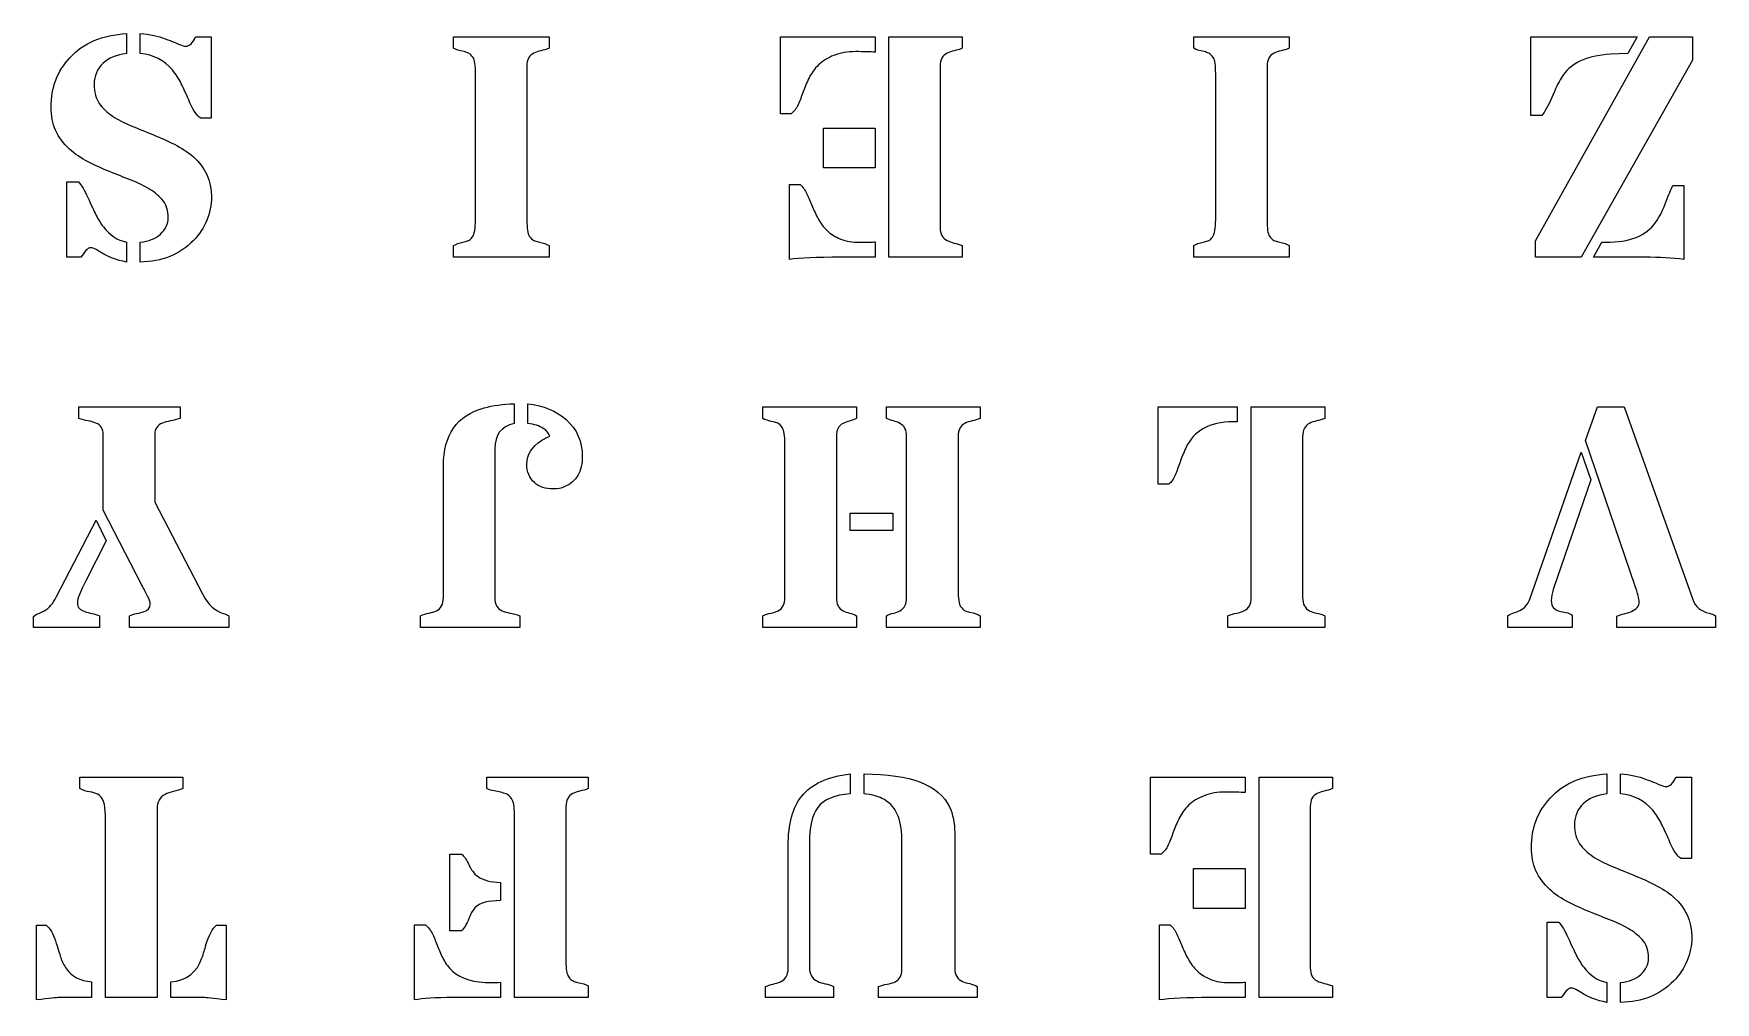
# Model space of a CAD drawing. Header units: millimetres. Extents: x -177 to 23, y -29 to 171.
# Drawn here: x -74.62 to -29.82, y 43.3 to 69.1 of the extents above; entities that cross this region are included whole.
import ezdxf

# ---------------------------------------------------------------- set-up
doc = ezdxf.new("R2010")
doc.units = ezdxf.units.MM
doc.layers.get('0').update_dxf_attribs({"linetype": 'CONTINUOUS'})

msp = doc.modelspace()

# ---------------------------------------------------------------- linework, layer by layer
for p, q in [((-72.148, 69.103), (-72.148, 68.574)), ((-71.78, 68.574), (-71.78, 69.103)), ((-70.309, 69.016), (-69.892, 69.016)), ((-69.892, 69.016), (-69.892, 66.855)), ((-63.431, 68.714), (-63.431, 69.02)), ((-63.431, 69.02), (-60.889, 69.02)), ((-60.889, 69.02), (-60.889, 68.714)), ((-54.721, 66.97), (-54.721, 69.02)), ((-54.721, 69.02), (-52.201, 69.02)), ((-52.201, 69.02), (-52.201, 68.607)), ((-51.833, 63.148), (-51.833, 69.02)), ((-51.833, 69.02), (-49.879, 69.02)), ((-49.879, 69.02), (-49.879, 68.714)), ((-43.711, 68.714), (-43.711, 69.02)), ((-43.711, 69.02), (-41.169, 69.02)), ((-41.169, 69.02), (-41.169, 68.714)), ((-34.735, 66.921), (-34.735, 69.02)), ((-34.735, 69.02), (-31.896, 69.02)), ((-31.896, 69.02), (-32.144, 68.578)), ((-32.144, 68.578), (-32.607, 68.553)), ((-61.48, 68.235), (-61.48, 64.144)), ((-50.469, 68.235), (-50.469, 63.941)), ((-41.76, 68.235), (-41.76, 64.144)), ((-62.848, 64.144), (-62.848, 68.028)), ((-43.128, 64.144), (-43.128, 68.028)), ((-69.892, 66.855), (-70.169, 66.855)), ((-54.44, 66.97), (-54.721, 66.97)), ((-34.442, 66.921), (-34.735, 66.921)), ((-73.739, 63.148), (-73.739, 65.152)), ((-73.739, 65.152), (-73.425, 65.152)), ((-54.486, 63.086), (-54.486, 65.086)), ((-54.486, 65.086), (-54.197, 65.086)), ((-30.946, 65.061), (-30.652, 65.061)), ((-30.652, 65.061), (-30.652, 63.086)), ((-72.148, 63.549), (-72.148, 63.02)), ((-71.78, 63.02), (-71.78, 63.549)), ((-63.431, 63.148), (-63.431, 63.458)), ((-60.889, 63.458), (-60.889, 63.148)), ((-52.201, 63.557), (-52.201, 63.148)), ((-49.879, 63.458), (-49.879, 63.148)), ((-43.711, 63.148), (-43.711, 63.458)), ((-41.169, 63.458), (-41.169, 63.148)), ((-33.066, 63.148), (-32.842, 63.545)), ((-32.842, 63.545), (-32.735, 63.545)), ((-73.367, 63.148), (-73.739, 63.148)), ((-60.889, 63.148), (-63.431, 63.148)), ((-52.201, 63.148), (-53.135, 63.148)), ((-49.879, 63.148), (-51.833, 63.148)), ((-41.169, 63.148), (-43.711, 63.148)), ((-31.698, 63.148), (-33.066, 63.148)), ((-73.419, 58.854), (-73.419, 59.16)), ((-73.419, 59.16), (-70.72, 59.16)), ((-70.72, 59.16), (-70.72, 58.854)), ((-61.821, 59.243), (-61.821, 58.714)), ((-61.453, 58.714), (-61.453, 59.243)), ((-55.197, 58.854), (-55.197, 59.16)), ((-55.197, 59.16), (-52.701, 59.16)), ((-52.701, 59.16), (-52.701, 58.854)), ((-51.899, 58.854), (-51.899, 59.16)), ((-51.899, 59.16), (-49.403, 59.16)), ((-49.403, 59.16), (-49.403, 58.854)), ((-44.659, 57.102), (-44.659, 59.16)), ((-44.659, 59.16), (-42.556, 59.16)), ((-42.556, 59.16), (-42.556, 58.759)), ((-42.184, 54.081), (-42.184, 59.16)), ((-42.184, 59.16), (-40.221, 59.16)), ((-40.221, 59.16), (-40.221, 58.854)), ((-33.278, 58.263), (-32.96, 59.16)), ((-32.96, 59.16), (-32.245, 59.16)), ((-32.245, 59.16), (-30.419, 54.032)), ((-72.766, 56.412), (-72.766, 58.416)), ((-71.394, 58.424), (-71.394, 56.623)), ((-53.234, 58.375), (-53.234, 54.081)), ((-51.362, 54.081), (-51.362, 58.375)), ((-49.99, 58.375), (-49.99, 54.284)), ((-40.812, 58.375), (-40.812, 54.081)), ((-31.96, 54.412), (-33.278, 58.263)), ((-62.334, 58.04), (-62.334, 54.081)), ((-54.606, 54.081), (-54.606, 58.168)), ((-34.762, 54.04), (-33.39, 57.958)), ((-33.39, 57.958), (-33.134, 57.222)), ((-63.705, 54.081), (-63.705, 57.59)), ((-44.378, 57.102), (-44.659, 57.102)), ((-33.134, 57.222), (-34.134, 54.3)), ((-71.394, 56.623), (-70.113, 54.168)), ((-74.01, 54.106), (-72.956, 56.143)), ((-72.956, 56.143), (-72.691, 55.59)), ((-71.745, 54.429), (-72.766, 56.412)), ((-72.691, 55.59), (-73.229, 54.532)), ((-74.621, 53.288), (-74.621, 53.581)), ((-72.865, 53.598), (-72.865, 53.288)), ((-72.068, 53.288), (-72.068, 53.598)), ((-69.419, 53.598), (-69.419, 53.288)), ((-64.317, 53.288), (-64.317, 53.598)), ((-61.672, 53.598), (-61.672, 53.288)), ((-55.197, 53.288), (-55.197, 53.598)), ((-52.701, 53.598), (-52.701, 53.288)), ((-51.899, 53.288), (-51.899, 53.598)), ((-49.403, 53.598), (-49.403, 53.288)), ((-42.804, 53.288), (-42.804, 53.598)), ((-40.221, 53.598), (-40.221, 53.288)), ((-35.344, 53.288), (-35.344, 53.598)), ((-33.634, 53.61), (-33.634, 53.288)), ((-32.444, 53.288), (-32.444, 53.59)), ((-29.816, 53.598), (-29.816, 53.288)), ((-72.865, 53.288), (-74.621, 53.288)), ((-69.419, 53.288), (-72.068, 53.288)), ((-61.672, 53.288), (-64.317, 53.288)), ((-52.701, 53.288), (-55.197, 53.288)), ((-49.403, 53.288), (-51.899, 53.288)), ((-40.221, 53.288), (-42.804, 53.288)), ((-33.634, 53.288), (-35.344, 53.288)), ((-29.816, 53.288), (-32.444, 53.288)), ((-73.386, 48.994), (-73.386, 49.3)), ((-73.386, 49.3), (-70.642, 49.3)), ((-70.642, 49.3), (-70.642, 48.994)), ((-62.546, 48.994), (-62.546, 49.3)), ((-62.546, 49.3), (-59.848, 49.3)), ((-59.848, 49.3), (-59.848, 48.994)), ((-52.866, 49.383), (-52.866, 48.854)), ((-52.498, 48.854), (-52.498, 49.383)), ((-44.861, 47.25), (-44.861, 49.3)), ((-44.861, 49.3), (-42.341, 49.3)), ((-42.341, 49.3), (-42.341, 48.887)), ((-41.973, 43.428), (-41.973, 49.3)), ((-41.973, 49.3), (-40.019, 49.3)), ((-40.019, 49.3), (-40.019, 48.994)), ((-32.708, 49.383), (-32.708, 48.854)), ((-32.34, 48.854), (-32.34, 49.383)), ((-30.869, 49.296), (-30.452, 49.296)), ((-30.452, 49.296), (-30.452, 47.135)), ((-71.332, 48.461), (-71.332, 43.428)), ((-60.439, 48.515), (-60.439, 44.407)), ((-40.609, 48.515), (-40.609, 44.221)), ((-72.708, 43.428), (-72.708, 48.275)), ((-61.811, 43.428), (-61.811, 48.292)), ((-53.953, 47.515), (-53.953, 44.246)), ((-51.49, 44.18), (-51.49, 47.651)), ((-50.081, 47.821), (-50.081, 44.205)), ((-63.53, 45.205), (-63.53, 47.25)), ((-63.53, 47.25), (-63.224, 47.25)), ((-54.519, 44.205), (-54.519, 47.465)), ((-44.58, 47.25), (-44.861, 47.25)), ((-30.452, 47.135), (-30.729, 47.135)), ((-62.179, 46.49), (-62.179, 46.015)), ((-62.179, 46.015), (-62.398, 45.998)), ((-74.547, 43.366), (-74.547, 45.358)), ((-74.547, 45.358), (-74.291, 45.358)), ((-69.749, 45.358), (-69.493, 45.358)), ((-69.493, 45.358), (-69.493, 43.366)), ((-64.472, 43.366), (-64.472, 45.366)), ((-64.472, 45.366), (-64.183, 45.366)), ((-44.626, 43.366), (-44.626, 45.366)), ((-44.626, 45.366), (-44.337, 45.366)), ((-34.299, 43.428), (-34.299, 45.432)), ((-34.299, 45.432), (-33.985, 45.432)), ((-63.224, 45.205), (-63.53, 45.205)), ((-73.076, 43.845), (-73.076, 43.428)), ((-70.964, 43.428), (-70.964, 43.845)), ((-62.179, 43.837), (-62.179, 43.428)), ((-59.848, 43.738), (-59.848, 43.428)), ((-55.118, 43.428), (-55.118, 43.721)), ((-53.308, 43.721), (-53.308, 43.428)), ((-52.11, 43.428), (-52.11, 43.721)), ((-49.482, 43.721), (-49.482, 43.428)), ((-42.341, 43.837), (-42.341, 43.428)), ((-40.019, 43.738), (-40.019, 43.428)), ((-32.708, 43.829), (-32.708, 43.3)), ((-32.34, 43.3), (-32.34, 43.829)), ((-73.076, 43.428), (-73.956, 43.428)), ((-71.332, 43.428), (-72.708, 43.428)), ((-70.084, 43.428), (-70.964, 43.428)), ((-62.179, 43.428), (-63.447, 43.428)), ((-59.848, 43.428), (-61.811, 43.428)), ((-53.308, 43.428), (-55.118, 43.428)), ((-49.482, 43.428), (-52.11, 43.428)), ((-42.341, 43.428), (-43.275, 43.428)), ((-40.019, 43.428), (-41.973, 43.428)), ((-33.927, 43.428), (-34.299, 43.428))]:
    msp.add_line(p, q)
for points in [[(-34.607, 63.586), (-31.566, 69.02), (-30.425, 69.02), (-30.425, 68.4), (-33.392, 63.148), (-34.607, 63.148)], [(-53.577, 66.582), (-52.201, 66.582), (-52.201, 65.524), (-53.577, 65.524)], [(-52.866, 55.867), (-52.866, 56.334), (-51.73, 56.334), (-51.73, 55.867)], [(-43.717, 46.862), (-42.341, 46.862), (-42.341, 45.804), (-43.717, 45.804)]]:
    msp.add_lwpolyline(points, close=True)
for centre, radius, start, end in [((-60.383, 44.477), 2.842, 154.6751, 158.2203), ((-47.731, 37.772), 23.392, 162.4843, 163.3103)]:
    msp.add_arc(centre, radius, start, end)
for points in [[(-73.66, 68.458), (-73.294, 68.857), (-72.79, 69.072), (-72.148, 69.103)], [(-70.565, 68.768), (-70.464, 68.768), (-70.378, 68.851), (-70.309, 69.016)], [(-70.925, 68.136), (-71.143, 68.395), (-71.428, 68.541), (-71.78, 68.574)], [(-63.154, 68.623), (-63.286, 68.651), (-63.378, 68.681), (-63.431, 68.714)], [(-61.294, 68.582), (-61.418, 68.521), (-61.48, 68.406), (-61.48, 68.235)], [(-50.283, 68.582), (-50.407, 68.521), (-50.469, 68.406), (-50.469, 68.235)], [(-43.434, 68.623), (-43.566, 68.651), (-43.658, 68.681), (-43.711, 68.714)], [(-41.574, 68.582), (-41.698, 68.521), (-41.76, 68.406), (-41.76, 68.235)], [(-32.607, 68.553), (-33.26, 68.517), (-33.699, 68.307), (-33.925, 67.921)], [(-62.935, 63.681), (-62.877, 63.764), (-62.848, 63.918), (-62.848, 64.144)], [(-43.215, 63.681), (-43.157, 63.764), (-43.128, 63.918), (-43.128, 64.144)], [(-32.735, 63.545), (-32.099, 63.545), (-31.656, 63.721), (-31.409, 64.074)], [(-72.764, 63.954), (-72.596, 63.733), (-72.391, 63.599), (-72.148, 63.549)], [(-50.469, 63.941), (-50.469, 63.768), (-50.407, 63.651), (-50.283, 63.59)], [(-72.148, 63.02), (-72.407, 63.061), (-72.677, 63.172), (-72.958, 63.351)], [(-70.371, 63.586), (-70.735, 63.214), (-71.205, 63.026), (-71.78, 63.02)], [(-53.135, 63.148), (-53.755, 63.148), (-54.205, 63.127), (-54.486, 63.086)], [(-30.652, 63.086), (-30.961, 63.127), (-31.309, 63.148), (-31.698, 63.148)], [(-62.619, 59.135), (-62.385, 59.199), (-62.119, 59.234), (-61.821, 59.243)], [(-61.453, 59.243), (-61.035, 59.196), (-60.694, 59.055), (-60.433, 58.821)], [(-72.766, 58.416), (-72.766, 58.576), (-72.831, 58.681), (-72.96, 58.73)], [(-71.191, 58.73), (-71.326, 58.678), (-71.394, 58.576), (-71.394, 58.424)], [(-63.705, 57.59), (-63.705, 58.419), (-63.343, 58.934), (-62.619, 59.135)], [(-61.821, 58.714), (-62.163, 58.645), (-62.334, 58.42), (-62.334, 58.04)], [(-54.916, 58.763), (-55.042, 58.788), (-55.136, 58.818), (-55.197, 58.854)], [(-53.056, 58.722), (-53.175, 58.661), (-53.234, 58.546), (-53.234, 58.375)], [(-51.362, 58.375), (-51.362, 58.543), (-51.421, 58.659), (-51.54, 58.722)], [(-40.626, 58.722), (-40.75, 58.661), (-40.812, 58.546), (-40.812, 58.375)], [(-61.081, 58.272), (-61.007, 58.318), (-60.937, 58.354), (-60.871, 58.379)], [(-74.34, 53.73), (-74.211, 53.802), (-74.101, 53.927), (-74.01, 54.106)], [(-70.113, 54.168), (-69.967, 53.887), (-69.784, 53.718), (-69.563, 53.66)], [(-63.891, 53.73), (-63.767, 53.788), (-63.705, 53.905), (-63.705, 54.081)], [(-62.334, 54.081), (-62.334, 53.905), (-62.269, 53.788), (-62.139, 53.73)], [(-54.788, 53.73), (-54.666, 53.791), (-54.606, 53.908), (-54.606, 54.081)], [(-53.234, 54.081), (-53.234, 53.908), (-53.175, 53.791), (-53.056, 53.73)], [(-51.54, 53.73), (-51.421, 53.794), (-51.362, 53.911), (-51.362, 54.081)], [(-42.374, 53.73), (-42.247, 53.791), (-42.184, 53.908), (-42.184, 54.081)], [(-40.812, 54.081), (-40.812, 53.908), (-40.75, 53.791), (-40.626, 53.73)], [(-35.026, 53.739), (-34.894, 53.805), (-34.806, 53.905), (-34.762, 54.04)], [(-30.419, 54.032), (-30.35, 53.839), (-30.204, 53.716), (-29.981, 53.664)], [(-69.563, 53.66), (-69.511, 53.646), (-69.463, 53.626), (-69.419, 53.598)], [(-49.684, 53.697), (-49.547, 53.664), (-49.453, 53.631), (-49.403, 53.598)], [(-29.981, 53.664), (-29.923, 53.65), (-29.868, 53.628), (-29.816, 53.598)], [(-54.155, 48.796), (-53.896, 49.118), (-53.467, 49.314), (-52.866, 49.383)], [(-52.498, 49.383), (-51.256, 49.383), (-50.497, 49.091), (-50.221, 48.507)], [(-34.22, 48.738), (-33.854, 49.137), (-33.35, 49.352), (-32.708, 49.383)], [(-31.125, 49.048), (-31.024, 49.048), (-30.938, 49.131), (-30.869, 49.296)], [(-72.708, 48.275), (-72.708, 48.584), (-72.777, 48.774), (-72.915, 48.845)], [(-60.253, 48.862), (-60.377, 48.801), (-60.439, 48.686), (-60.439, 48.515)], [(-52.866, 48.854), (-53.279, 48.826), (-53.567, 48.705), (-53.73, 48.49)], [(-52.019, 48.734), (-52.148, 48.797), (-52.308, 48.837), (-52.498, 48.854)], [(-40.423, 48.862), (-40.547, 48.801), (-40.609, 48.686), (-40.609, 48.515)], [(-31.485, 48.416), (-31.703, 48.675), (-31.988, 48.821), (-32.34, 48.854)], [(-71.121, 48.837), (-71.262, 48.76), (-71.332, 48.635), (-71.332, 48.461)], [(-54.519, 47.465), (-54.519, 48.049), (-54.398, 48.493), (-54.155, 48.796)], [(-53.73, 48.49), (-53.879, 48.292), (-53.953, 47.967), (-53.953, 47.515)], [(-51.49, 47.651), (-51.49, 48.199), (-51.666, 48.56), (-52.019, 48.734)], [(-50.221, 48.507), (-50.128, 48.311), (-50.081, 48.082), (-50.081, 47.821)], [(-62.782, 46.651), (-62.65, 46.558), (-62.449, 46.504), (-62.179, 46.49)], [(-62.398, 45.998), (-62.681, 45.979), (-62.866, 45.877), (-62.951, 45.693)], [(-70.039, 44.812), (-69.953, 45.088), (-69.857, 45.27), (-69.749, 45.358)], [(-63.022, 45.531), (-63.085, 45.383), (-63.152, 45.274), (-63.224, 45.205)], [(-70.964, 43.845), (-70.537, 43.887), (-70.262, 44.102), (-70.138, 44.49)], [(-73.749, 44.193), (-73.609, 43.991), (-73.384, 43.876), (-73.076, 43.845)], [(-54.726, 43.845), (-54.588, 43.909), (-54.519, 44.029), (-54.519, 44.205)], [(-53.953, 44.246), (-53.953, 44.053), (-53.881, 43.925), (-53.738, 43.862)], [(-51.684, 43.841), (-51.555, 43.896), (-51.49, 44.009), (-51.49, 44.18)], [(-50.081, 44.205), (-50.081, 44.031), (-50.012, 43.916), (-49.874, 43.858)], [(-40.609, 44.221), (-40.609, 44.048), (-40.547, 43.931), (-40.423, 43.87)], [(-33.324, 44.234), (-33.156, 44.013), (-32.951, 43.879), (-32.708, 43.829)], [(-60.129, 43.833), (-60.002, 43.808), (-59.909, 43.777), (-59.848, 43.738)], [(-32.708, 43.3), (-32.967, 43.341), (-33.237, 43.452), (-33.518, 43.631)], [(-30.931, 43.866), (-31.295, 43.494), (-31.765, 43.306), (-32.34, 43.3)], [(-73.956, 43.428), (-73.995, 43.428), (-74.191, 43.407), (-74.547, 43.366)], [(-69.493, 43.366), (-69.849, 43.407), (-70.045, 43.428), (-70.084, 43.428)], [(-63.447, 43.428), (-63.916, 43.428), (-64.257, 43.407), (-64.472, 43.366)], [(-43.275, 43.428), (-43.895, 43.428), (-44.345, 43.407), (-44.626, 43.366)]]:
    msp.add_open_spline(points, degree=3)
for points, knots in [([(-71.78, 69.103), (-71.524, 69.086), (-71.302, 69.041), (-71.115, 68.968), (-70.928, 68.895), (-70.8, 68.844), (-70.731, 68.813), (-70.662, 68.783), (-70.607, 68.768), (-70.565, 68.768)], [0, 0, 0, 0, 1, 1, 1, 2, 2, 2, 3, 3, 3, 3]), ([(-72.148, 68.574), (-72.415, 68.543), (-72.625, 68.455), (-72.931, 68.16), (-73.008, 67.977), (-73.008, 67.542), (-72.963, 67.37), (-72.784, 67.116), (-72.666, 67.005), (-72.374, 66.812), (-72.207, 66.725), (-71.833, 66.571), (-71.641, 66.492), (-71.25, 66.333), (-71.059, 66.247), (-70.684, 66.062), (-70.517, 65.953), (-70.371, 65.826)], [0, 0, 0, 0, 1, 1, 2, 2, 3, 3, 4, 4, 5, 5, 6, 6, 7, 7, 8, 8, 8, 8]), ([(-62.848, 68.028), (-62.848, 68.257), (-62.869, 68.402), (-62.912, 68.464), (-62.955, 68.526), (-62.995, 68.565), (-63.032, 68.582), (-63.069, 68.599), (-63.11, 68.612), (-63.154, 68.623)], [0, 0, 0, 0, 1, 1, 1, 2, 2, 2, 3, 3, 3, 3]), ([(-60.889, 68.714), (-60.964, 68.684), (-61.036, 68.661), (-61.177, 68.631), (-61.239, 68.61), (-61.294, 68.582)], [0, 0, 0, 0, 1, 1, 2, 2, 2, 2]), ([(-52.201, 68.607), (-52.339, 68.618), (-52.513, 68.623), (-52.726, 68.623), (-52.938, 68.623), (-53.129, 68.59), (-53.298, 68.524), (-53.467, 68.458), (-53.605, 68.373), (-53.711, 68.27), (-53.817, 68.167), (-53.901, 68.052), (-53.961, 67.925), (-54.022, 67.798), (-54.074, 67.674), (-54.118, 67.551), (-54.162, 67.428), (-54.207, 67.315), (-54.252, 67.212), (-54.298, 67.109), (-54.361, 67.028), (-54.44, 66.97)], [0, 0, 0, 0, 1, 1, 1, 2, 2, 2, 3, 3, 3, 4, 4, 4, 5, 5, 5, 6, 6, 6, 7, 7, 7, 7]), ([(-49.879, 68.714), (-49.953, 68.684), (-50.025, 68.661), (-50.166, 68.631), (-50.228, 68.61), (-50.283, 68.582)], [0, 0, 0, 0, 1, 1, 2, 2, 2, 2]), ([(-43.128, 68.028), (-43.128, 68.257), (-43.149, 68.402), (-43.192, 68.464), (-43.235, 68.526), (-43.275, 68.565), (-43.312, 68.582), (-43.349, 68.599), (-43.39, 68.612), (-43.434, 68.623)], [0, 0, 0, 0, 1, 1, 1, 2, 2, 2, 3, 3, 3, 3]), ([(-41.169, 68.714), (-41.244, 68.684), (-41.316, 68.661), (-41.457, 68.631), (-41.519, 68.61), (-41.574, 68.582)], [0, 0, 0, 0, 1, 1, 2, 2, 2, 2]), ([(-73.669, 66.028), (-73.994, 66.323), (-74.156, 66.694), (-74.156, 67.14), (-74.156, 67.663), (-73.991, 68.103), (-73.66, 68.458)], [8, 8, 8, 8, 9, 9, 9, 10, 10, 10, 10]), ([(-70.169, 66.855), (-70.271, 66.918), (-70.366, 67.054), (-70.545, 67.47), (-70.623, 67.639), (-70.752, 67.901), (-70.831, 68.023), (-70.925, 68.136)], [0, 0, 0, 0, 1, 1, 2, 2, 3, 3, 3, 3]), ([(-33.925, 67.921), (-33.994, 67.8), (-34.077, 67.627), (-34.273, 67.178), (-34.362, 67.017), (-34.442, 66.921)], [1, 1, 1, 1, 2, 2, 3, 3, 3, 3]), ([(-71.78, 63.549), (-71.557, 63.571), (-71.377, 63.643), (-71.105, 63.885), (-71.037, 64.034), (-71.037, 64.386), (-71.081, 64.532), (-71.26, 64.764), (-71.378, 64.866), (-71.67, 65.045), (-71.837, 65.127), (-72.211, 65.273), (-72.402, 65.349), (-72.791, 65.506), (-72.981, 65.592), (-73.356, 65.782), (-73.523, 65.896), (-73.669, 66.028)], [0, 0, 0, 0, 1, 1, 2, 2, 3, 3, 4, 4, 5, 5, 6, 6, 7, 7, 8, 8, 8, 8]), ([(-70.371, 65.826), (-70.046, 65.545), (-69.884, 65.188), (-69.884, 64.756), (-69.884, 64.312), (-70.046, 63.922), (-70.371, 63.586)], [8, 8, 8, 8, 9, 9, 9, 10, 10, 10, 10]), ([(-73.425, 65.152), (-73.348, 65.07), (-73.265, 64.931), (-73.089, 64.543), (-73.017, 64.388), (-72.904, 64.16), (-72.838, 64.053), (-72.764, 63.954)], [0, 0, 0, 0, 1, 1, 2, 2, 3, 3, 3, 3]), ([(-54.197, 65.086), (-54.128, 65.02), (-54.07, 64.936), (-54.023, 64.834), (-53.976, 64.732), (-53.929, 64.624), (-53.881, 64.51), (-53.832, 64.395), (-53.778, 64.281), (-53.717, 64.167), (-53.657, 64.052), (-53.578, 63.949), (-53.482, 63.857), (-53.385, 63.764), (-53.265, 63.689), (-53.12, 63.632), (-52.976, 63.574), (-52.807, 63.545), (-52.614, 63.545), (-52.421, 63.545), (-52.283, 63.549), (-52.201, 63.557)], [0, 0, 0, 0, 1, 1, 1, 2, 2, 2, 3, 3, 3, 4, 4, 4, 5, 5, 5, 6, 6, 6, 7, 7, 7, 7]), ([(-31.409, 64.074), (-31.296, 64.236), (-31.203, 64.416), (-31.06, 64.81), (-30.998, 64.959), (-30.946, 65.061)], [1, 1, 1, 1, 2, 2, 3, 3, 3, 3]), ([(-61.48, 64.144), (-61.48, 63.918), (-61.459, 63.774), (-61.416, 63.712), (-61.373, 63.65), (-61.334, 63.611), (-61.296, 63.594), (-61.259, 63.578), (-61.219, 63.564), (-61.174, 63.553), (-61.13, 63.542), (-61.084, 63.531), (-61.036, 63.52), (-60.988, 63.509), (-60.939, 63.488), (-60.889, 63.458)], [0, 0, 0, 0, 1, 1, 1, 2, 2, 2, 3, 3, 3, 4, 4, 4, 5, 5, 5, 5]), ([(-41.76, 64.144), (-41.76, 63.918), (-41.739, 63.774), (-41.696, 63.712), (-41.653, 63.65), (-41.614, 63.611), (-41.576, 63.594), (-41.539, 63.578), (-41.499, 63.564), (-41.454, 63.553), (-41.41, 63.542), (-41.364, 63.531), (-41.316, 63.52), (-41.268, 63.509), (-41.219, 63.488), (-41.169, 63.458)], [0, 0, 0, 0, 1, 1, 1, 2, 2, 2, 3, 3, 3, 4, 4, 4, 5, 5, 5, 5]), ([(-63.431, 63.458), (-63.381, 63.488), (-63.333, 63.509), (-63.286, 63.52), (-63.239, 63.531), (-63.194, 63.542), (-63.15, 63.553), (-63.106, 63.564), (-63.066, 63.578), (-63.03, 63.594), (-62.994, 63.611), (-62.962, 63.64), (-62.935, 63.681)], [0, 0, 0, 0, 1, 1, 1, 2, 2, 2, 3, 3, 3, 4, 4, 4, 4]), ([(-43.711, 63.458), (-43.661, 63.488), (-43.613, 63.509), (-43.566, 63.52), (-43.519, 63.531), (-43.474, 63.542), (-43.43, 63.553), (-43.386, 63.564), (-43.346, 63.578), (-43.31, 63.594), (-43.274, 63.611), (-43.242, 63.64), (-43.215, 63.681)], [0, 0, 0, 0, 1, 1, 1, 2, 2, 2, 3, 3, 3, 4, 4, 4, 4]), ([(-72.958, 63.351), (-73.008, 63.384), (-73.055, 63.4), (-73.101, 63.4), (-73.146, 63.4), (-73.189, 63.375), (-73.231, 63.324), (-73.272, 63.273), (-73.318, 63.214), (-73.367, 63.148)], [0, 0, 0, 0, 1, 1, 1, 2, 2, 2, 3, 3, 3, 3]), ([(-50.283, 63.59), (-50.228, 63.563), (-50.166, 63.541), (-50.025, 63.511), (-49.953, 63.488), (-49.879, 63.458)], [1, 1, 1, 1, 2, 2, 3, 3, 3, 3]), ([(-72.96, 58.73), (-73.021, 58.755), (-73.09, 58.774), (-73.169, 58.788), (-73.247, 58.802), (-73.331, 58.824), (-73.419, 58.854)], [0, 0, 0, 0, 1, 1, 1, 2, 2, 2, 2]), ([(-70.72, 58.854), (-70.809, 58.824), (-70.893, 58.801), (-70.975, 58.786), (-71.056, 58.771), (-71.128, 58.752), (-71.191, 58.73)], [0, 0, 0, 0, 1, 1, 1, 2, 2, 2, 2]), ([(-60.871, 58.379), (-60.887, 58.451), (-60.946, 58.52), (-61.046, 58.588), (-61.147, 58.655), (-61.283, 58.697), (-61.453, 58.714)], [0, 0, 0, 0, 1, 1, 1, 2, 2, 2, 2]), ([(-60.433, 58.821), (-60.146, 58.568), (-60.003, 58.24), (-60.003, 57.435), (-60.157, 57.168), (-60.466, 57.036), (-60.562, 56.995), (-60.664, 56.974), (-60.879, 56.974), (-60.975, 56.989), (-61.143, 57.046), (-61.216, 57.088), (-61.28, 57.143)], [1, 1, 1, 1, 2, 2, 3, 3, 3, 4, 4, 5, 5, 6, 6, 6, 6]), ([(-54.606, 58.168), (-54.606, 58.397), (-54.628, 58.543), (-54.716, 58.67), (-54.757, 58.71), (-54.831, 58.743), (-54.872, 58.755), (-54.916, 58.763)], [0, 0, 0, 0, 1, 1, 2, 2, 3, 3, 3, 3]), ([(-52.701, 58.854), (-52.759, 58.824), (-52.819, 58.8), (-52.883, 58.784), (-52.946, 58.767), (-53.004, 58.747), (-53.056, 58.722)], [0, 0, 0, 0, 1, 1, 1, 2, 2, 2, 2]), ([(-51.54, 58.722), (-51.592, 58.75), (-51.65, 58.771), (-51.777, 58.801), (-51.839, 58.824), (-51.899, 58.854)], [1, 1, 1, 1, 2, 2, 3, 3, 3, 3]), ([(-49.403, 58.854), (-49.478, 58.824), (-49.55, 58.801), (-49.62, 58.786), (-49.69, 58.771), (-49.753, 58.75), (-49.808, 58.722), (-49.929, 58.661), (-49.99, 58.546), (-49.99, 58.375)], [0, 0, 0, 0, 1, 1, 1, 2, 2, 2, 3, 3, 3, 3]), ([(-42.556, 58.759), (-42.572, 58.762), (-42.59, 58.763), (-42.629, 58.763), (-42.648, 58.763), (-42.667, 58.763), (-43.29, 58.763), (-43.71, 58.529), (-43.928, 58.061)], [0, 0, 0, 0, 1, 1, 2, 2, 2, 3, 3, 3, 3]), ([(-40.221, 58.854), (-40.295, 58.824), (-40.368, 58.801), (-40.508, 58.771), (-40.571, 58.75), (-40.626, 58.722)], [0, 0, 0, 0, 1, 1, 2, 2, 2, 2]), ([(-61.28, 57.143), (-61.415, 57.262), (-61.482, 57.427), (-61.482, 57.639), (-61.482, 57.887), (-61.349, 58.098), (-61.081, 58.272)], [6, 6, 6, 6, 7, 7, 7, 8, 8, 8, 8]), ([(-43.928, 58.061), (-43.985, 57.934), (-44.036, 57.809), (-44.121, 57.564), (-44.164, 57.451), (-44.249, 57.241), (-44.306, 57.16), (-44.378, 57.102)], [3, 3, 3, 3, 4, 4, 5, 5, 6, 6, 6, 6]), ([(-73.229, 54.532), (-73.38, 54.234), (-73.456, 54.044), (-73.456, 53.962), (-73.456, 53.879), (-73.437, 53.821), (-73.4, 53.788), (-73.363, 53.755), (-73.315, 53.729), (-73.258, 53.71), (-73.2, 53.69), (-73.136, 53.673), (-73.068, 53.658), (-72.999, 53.643), (-72.931, 53.623), (-72.865, 53.598)], [0, 0, 0, 0, 1, 1, 1, 2, 2, 2, 3, 3, 3, 4, 4, 4, 5, 5, 5, 5]), ([(-71.696, 53.705), (-71.574, 53.744), (-71.514, 53.81), (-71.514, 53.904), (-71.514, 53.962), (-71.537, 54.035), (-71.584, 54.123), (-71.631, 54.211), (-71.685, 54.313), (-71.745, 54.429)], [0, 0, 0, 0, 1, 1, 1, 2, 2, 2, 3, 3, 3, 3]), ([(-49.99, 54.284), (-49.99, 54.055), (-49.969, 53.91), (-49.926, 53.848), (-49.883, 53.786), (-49.843, 53.747), (-49.806, 53.732), (-49.769, 53.717), (-49.728, 53.705), (-49.684, 53.697)], [0, 0, 0, 0, 1, 1, 1, 2, 2, 2, 3, 3, 3, 3]), ([(-34.134, 54.3), (-34.17, 54.193), (-34.187, 54.094), (-34.187, 54.003), (-34.187, 53.912), (-34.167, 53.847), (-34.125, 53.807), (-34.084, 53.767), (-34.035, 53.739), (-33.977, 53.724), (-33.919, 53.709), (-33.858, 53.697), (-33.795, 53.687), (-33.732, 53.677), (-33.678, 53.652), (-33.634, 53.61)], [0, 0, 0, 0, 1, 1, 1, 2, 2, 2, 3, 3, 3, 4, 4, 4, 5, 5, 5, 5]), ([(-32.051, 53.714), (-31.913, 53.769), (-31.844, 53.856), (-31.844, 53.974), (-31.844, 54.043), (-31.883, 54.189), (-31.96, 54.412)], [2, 2, 2, 2, 3, 3, 3, 4, 4, 4, 4]), ([(-74.621, 53.581), (-74.577, 53.617), (-74.532, 53.643), (-74.485, 53.66), (-74.438, 53.677), (-74.39, 53.7), (-74.34, 53.73)], [0, 0, 0, 0, 1, 1, 1, 2, 2, 2, 2]), ([(-72.068, 53.598), (-72.007, 53.623), (-71.944, 53.642), (-71.877, 53.656), (-71.811, 53.67), (-71.751, 53.686), (-71.696, 53.705)], [0, 0, 0, 0, 1, 1, 1, 2, 2, 2, 2]), ([(-64.317, 53.598), (-64.237, 53.628), (-64.16, 53.652), (-64.011, 53.685), (-63.947, 53.705), (-63.891, 53.73)], [0, 0, 0, 0, 1, 1, 2, 2, 2, 2]), ([(-62.139, 53.73), (-62.081, 53.705), (-62.012, 53.685), (-61.931, 53.668), (-61.849, 53.652), (-61.763, 53.628), (-61.672, 53.598)], [0, 0, 0, 0, 1, 1, 1, 2, 2, 2, 2]), ([(-55.197, 53.598), (-55.122, 53.628), (-55.05, 53.651), (-54.98, 53.666), (-54.91, 53.681), (-54.845, 53.703), (-54.788, 53.73)], [0, 0, 0, 0, 1, 1, 1, 2, 2, 2, 2]), ([(-53.056, 53.73), (-53.004, 53.705), (-52.946, 53.685), (-52.883, 53.668), (-52.819, 53.652), (-52.759, 53.628), (-52.701, 53.598)], [0, 0, 0, 0, 1, 1, 1, 2, 2, 2, 2]), ([(-51.899, 53.598), (-51.839, 53.628), (-51.777, 53.651), (-51.65, 53.681), (-51.592, 53.703), (-51.54, 53.73)], [0, 0, 0, 0, 1, 1, 2, 2, 2, 2]), ([(-42.804, 53.598), (-42.721, 53.628), (-42.642, 53.651), (-42.568, 53.666), (-42.494, 53.681), (-42.429, 53.703), (-42.374, 53.73)], [0, 0, 0, 0, 1, 1, 1, 2, 2, 2, 2]), ([(-40.626, 53.73), (-40.571, 53.703), (-40.508, 53.681), (-40.368, 53.651), (-40.295, 53.628), (-40.221, 53.598)], [1, 1, 1, 1, 2, 2, 3, 3, 3, 3]), ([(-35.344, 53.598), (-35.298, 53.631), (-35.247, 53.657), (-35.192, 53.674), (-35.136, 53.692), (-35.081, 53.714), (-35.026, 53.739)], [0, 0, 0, 0, 1, 1, 1, 2, 2, 2, 2]), ([(-32.444, 53.59), (-32.38, 53.615), (-32.314, 53.635), (-32.176, 53.668), (-32.112, 53.689), (-32.051, 53.714)], [0, 0, 0, 0, 1, 1, 2, 2, 2, 2]), ([(-32.34, 49.383), (-32.084, 49.366), (-31.862, 49.321), (-31.675, 49.248), (-31.488, 49.175), (-31.36, 49.124), (-31.291, 49.093), (-31.222, 49.063), (-31.167, 49.048), (-31.125, 49.048)], [0, 0, 0, 0, 1, 1, 1, 2, 2, 2, 3, 3, 3, 3]), ([(-72.915, 48.845), (-72.978, 48.876), (-73.05, 48.896), (-73.132, 48.907), (-73.213, 48.918), (-73.298, 48.947), (-73.386, 48.994)], [0, 0, 0, 0, 1, 1, 1, 2, 2, 2, 2]), ([(-70.642, 48.994), (-70.73, 48.964), (-70.815, 48.938), (-70.898, 48.918), (-70.981, 48.897), (-71.055, 48.87), (-71.121, 48.837)], [0, 0, 0, 0, 1, 1, 1, 2, 2, 2, 2]), ([(-61.811, 48.292), (-61.811, 48.515), (-61.836, 48.66), (-61.887, 48.726), (-61.938, 48.792), (-61.986, 48.834), (-62.032, 48.852), (-62.077, 48.87), (-62.127, 48.884), (-62.181, 48.895), (-62.234, 48.906), (-62.292, 48.918), (-62.354, 48.93), (-62.416, 48.943), (-62.48, 48.964), (-62.546, 48.994)], [0, 0, 0, 0, 1, 1, 1, 2, 2, 2, 3, 3, 3, 4, 4, 4, 5, 5, 5, 5]), ([(-59.848, 48.994), (-59.922, 48.964), (-59.995, 48.941), (-60.135, 48.911), (-60.198, 48.89), (-60.253, 48.862)], [0, 0, 0, 0, 1, 1, 2, 2, 2, 2]), ([(-42.341, 48.887), (-42.479, 48.898), (-42.653, 48.903), (-42.866, 48.903), (-43.078, 48.903), (-43.269, 48.87), (-43.438, 48.804), (-43.607, 48.738), (-43.745, 48.653), (-43.851, 48.55), (-43.957, 48.447), (-44.041, 48.332), (-44.101, 48.205), (-44.162, 48.078), (-44.214, 47.954), (-44.258, 47.831), (-44.302, 47.708), (-44.347, 47.595), (-44.392, 47.492), (-44.438, 47.389), (-44.501, 47.308), (-44.58, 47.25)], [0, 0, 0, 0, 1, 1, 1, 2, 2, 2, 3, 3, 3, 4, 4, 4, 5, 5, 5, 6, 6, 6, 7, 7, 7, 7]), ([(-40.019, 48.994), (-40.093, 48.964), (-40.165, 48.941), (-40.306, 48.911), (-40.368, 48.89), (-40.423, 48.862)], [0, 0, 0, 0, 1, 1, 2, 2, 2, 2]), ([(-32.708, 48.854), (-32.975, 48.823), (-33.185, 48.735), (-33.491, 48.44), (-33.568, 48.257), (-33.568, 47.822), (-33.523, 47.65), (-33.344, 47.396), (-33.226, 47.285), (-32.934, 47.092), (-32.767, 47.005), (-32.393, 46.851), (-32.201, 46.772), (-31.81, 46.613), (-31.619, 46.527), (-31.244, 46.342), (-31.077, 46.233), (-30.931, 46.106)], [0, 0, 0, 0, 1, 1, 2, 2, 3, 3, 4, 4, 5, 5, 6, 6, 7, 7, 8, 8, 8, 8]), ([(-34.229, 46.308), (-34.554, 46.603), (-34.716, 46.974), (-34.716, 47.42), (-34.716, 47.943), (-34.551, 48.383), (-34.22, 48.738)], [8, 8, 8, 8, 9, 9, 9, 10, 10, 10, 10]), ([(-30.729, 47.135), (-30.831, 47.198), (-30.926, 47.334), (-31.105, 47.75), (-31.183, 47.919), (-31.312, 48.181), (-31.391, 48.303), (-31.485, 48.416)], [0, 0, 0, 0, 1, 1, 2, 2, 3, 3, 3, 3]), ([(-63.224, 47.25), (-63.155, 47.193), (-63.097, 47.114), (-63.048, 47.015), (-63, 46.916), (-62.959, 46.841), (-62.924, 46.79), (-62.89, 46.739), (-62.843, 46.693), (-62.782, 46.651)], [0, 0, 0, 0, 1, 1, 1, 2, 2, 2, 3, 3, 3, 3]), ([(-32.34, 43.829), (-32.117, 43.851), (-31.937, 43.923), (-31.665, 44.165), (-31.597, 44.314), (-31.597, 44.666), (-31.641, 44.812), (-31.82, 45.044), (-31.938, 45.146), (-32.23, 45.325), (-32.397, 45.407), (-32.771, 45.553), (-32.962, 45.629), (-33.351, 45.786), (-33.541, 45.872), (-33.916, 46.062), (-34.083, 46.176), (-34.229, 46.308)], [0, 0, 0, 0, 1, 1, 2, 2, 3, 3, 4, 4, 5, 5, 6, 6, 7, 7, 8, 8, 8, 8]), ([(-30.931, 46.106), (-30.606, 45.825), (-30.444, 45.468), (-30.444, 45.036), (-30.444, 44.592), (-30.606, 44.202), (-30.931, 43.866)], [8, 8, 8, 8, 9, 9, 9, 10, 10, 10, 10]), ([(-74.291, 45.358), (-74.183, 45.27), (-74.1, 45.131), (-73.981, 44.75), (-73.934, 44.601), (-73.862, 44.383), (-73.813, 44.283), (-73.749, 44.193)], [0, 0, 0, 0, 1, 1, 2, 2, 3, 3, 3, 3]), ([(-64.183, 45.366), (-64.1, 45.297), (-64.035, 45.211), (-63.989, 45.108), (-63.942, 45.005), (-63.896, 44.896), (-63.852, 44.781), (-63.808, 44.667), (-63.758, 44.553), (-63.701, 44.44), (-63.645, 44.328), (-63.564, 44.226), (-63.46, 44.135)], [0, 0, 0, 0, 1, 1, 1, 2, 2, 2, 3, 3, 3, 4, 4, 4, 4]), ([(-44.337, 45.366), (-44.268, 45.3), (-44.21, 45.216), (-44.163, 45.114), (-44.116, 45.012), (-44.069, 44.904), (-44.021, 44.79), (-43.972, 44.675), (-43.918, 44.561), (-43.857, 44.447), (-43.797, 44.332), (-43.718, 44.229), (-43.622, 44.137), (-43.525, 44.044), (-43.405, 43.969), (-43.26, 43.912), (-43.116, 43.854), (-42.947, 43.825), (-42.754, 43.825), (-42.561, 43.825), (-42.423, 43.829), (-42.341, 43.837)], [0, 0, 0, 0, 1, 1, 1, 2, 2, 2, 3, 3, 3, 4, 4, 4, 5, 5, 5, 6, 6, 6, 7, 7, 7, 7]), ([(-33.985, 45.432), (-33.908, 45.35), (-33.825, 45.211), (-33.649, 44.823), (-33.577, 44.668), (-33.464, 44.44), (-33.398, 44.333), (-33.324, 44.234)], [0, 0, 0, 0, 1, 1, 2, 2, 3, 3, 3, 3]), ([(-60.439, 44.407), (-60.439, 44.19), (-60.417, 44.05), (-60.329, 43.926), (-60.288, 43.887), (-60.214, 43.854), (-60.173, 43.841), (-60.129, 43.833)], [0, 0, 0, 0, 1, 1, 2, 2, 3, 3, 3, 3]), ([(-63.46, 44.135), (-63.231, 43.928), (-62.885, 43.825), (-62.422, 43.825), (-62.334, 43.825), (-62.253, 43.829), (-62.179, 43.837)], [0, 0, 0, 0, 1, 1, 1, 2, 2, 2, 2]), ([(-55.118, 43.721), (-55.058, 43.752), (-54.992, 43.774), (-54.922, 43.788), (-54.852, 43.801), (-54.786, 43.821), (-54.726, 43.845)], [0, 0, 0, 0, 1, 1, 1, 2, 2, 2, 2]), ([(-53.738, 43.862), (-53.675, 43.832), (-53.605, 43.809), (-53.529, 43.794), (-53.454, 43.779), (-53.38, 43.755), (-53.308, 43.721)], [0, 0, 0, 0, 1, 1, 1, 2, 2, 2, 2]), ([(-52.11, 43.721), (-52.033, 43.752), (-51.957, 43.773), (-51.808, 43.798), (-51.742, 43.817), (-51.684, 43.841)], [0, 0, 0, 0, 1, 1, 2, 2, 2, 2]), ([(-49.874, 43.858), (-49.817, 43.833), (-49.752, 43.813), (-49.612, 43.783), (-49.545, 43.757), (-49.482, 43.721)], [1, 1, 1, 1, 2, 2, 3, 3, 3, 3]), ([(-40.423, 43.87), (-40.368, 43.843), (-40.306, 43.821), (-40.165, 43.791), (-40.093, 43.768), (-40.019, 43.738)], [1, 1, 1, 1, 2, 2, 3, 3, 3, 3]), ([(-33.518, 43.631), (-33.568, 43.664), (-33.615, 43.68), (-33.661, 43.68), (-33.706, 43.68), (-33.749, 43.655), (-33.791, 43.604), (-33.832, 43.553), (-33.878, 43.494), (-33.927, 43.428)], [0, 0, 0, 0, 1, 1, 1, 2, 2, 2, 3, 3, 3, 3])]:
    msp.add_open_spline(points, degree=3, knots=knots)

doc.saveas('drawing.dxf')
